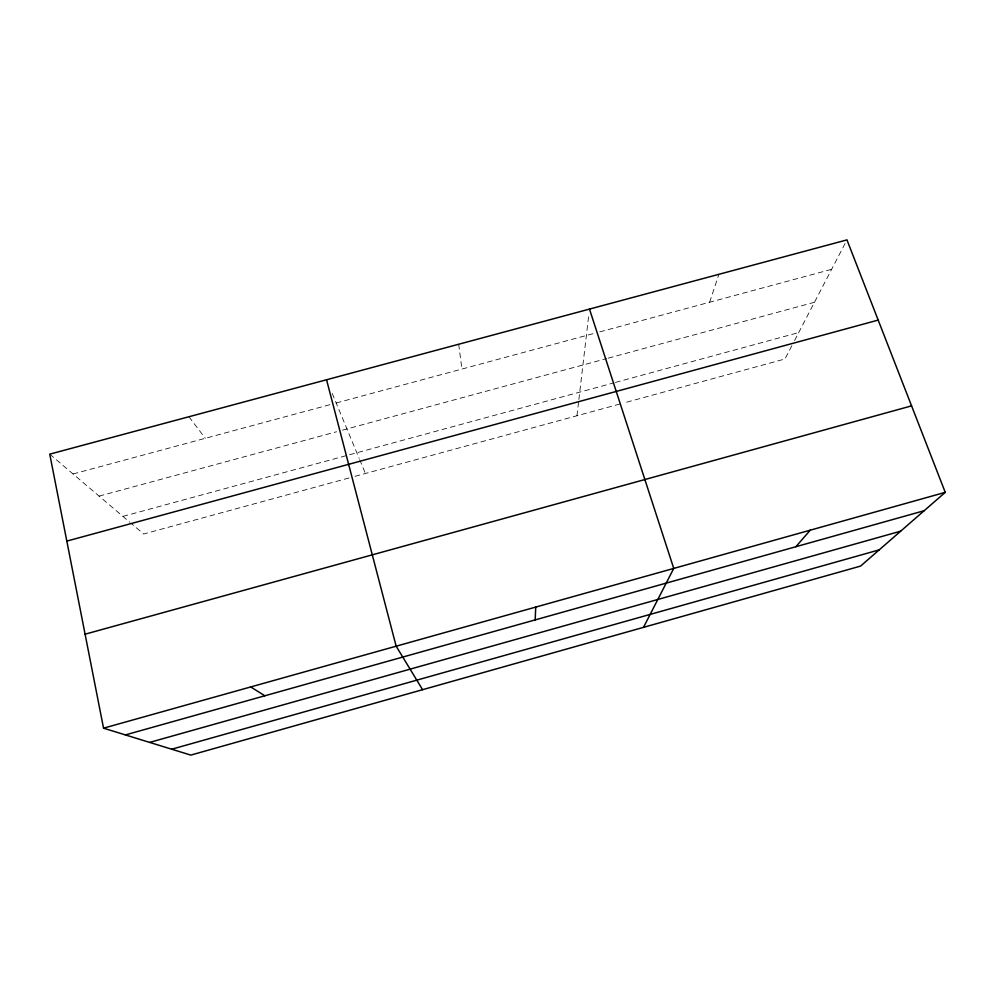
<?xml version="1.0" encoding="UTF-8"?>
<svg xmlns="http://www.w3.org/2000/svg" width="995" height="995" viewBox="0 0 995 995"><rect width="100%" height="100%" fill="white"/><g stroke="black" fill="none" stroke-linecap="round" stroke-linejoin="round"><path stroke-width="0.75" stroke-dasharray="4.97 3.73" d="M576.963 415.748L578.704 400.985M578.879 399.517L588.791 314.967M709.622 302.244L718.887 274.321M791.833 345.775L784.968 358.984L623.218 403.124M794.582 340.489L846.956 239.894M349.021 477.961L143.666 534.004L131.004 523.233M354.979 476.331L621.726 403.535M99.09 496.107L336.546 431.768M342.491 430.151L606.788 358.548M608.268 358.138L814.482 302.269M122.945 516.38L613.915 382.839M615.407 382.428L798.711 332.566M73.058 473.981L333.213 403.796M336.186 402.987L593.804 333.487M599.749 331.882L831.646 269.322M49.75 454.155L129.847 522.263M188.913 416.756L205.306 438.297M332.218 393.423L359.12 458.297M359.692 459.678L365.426 473.483M458.707 344.245L461.916 369.07"/><path stroke-width="1.49" d="M535.186 619.897L535.72 607.099M643.516 627.347L673.752 568.419L589.488 309.097M795.851 546.74L810.253 530.186M945.25 492.351L860.575 566.093L190.804 755.106L103.542 728.178L49.75 454.155L846.956 239.894L945.25 492.351L103.542 728.178M171.725 749.21L879.194 549.874M125.395 734.919L924.156 510.721M149.648 742.407L900.662 531.181M85.097 634.188L911.582 405.86M66.814 541.093L878.187 320.091M250.703 686.948L264.844 695.779M422.589 689.697L396.159 646.203L326.547 379.767"/></g></svg>
